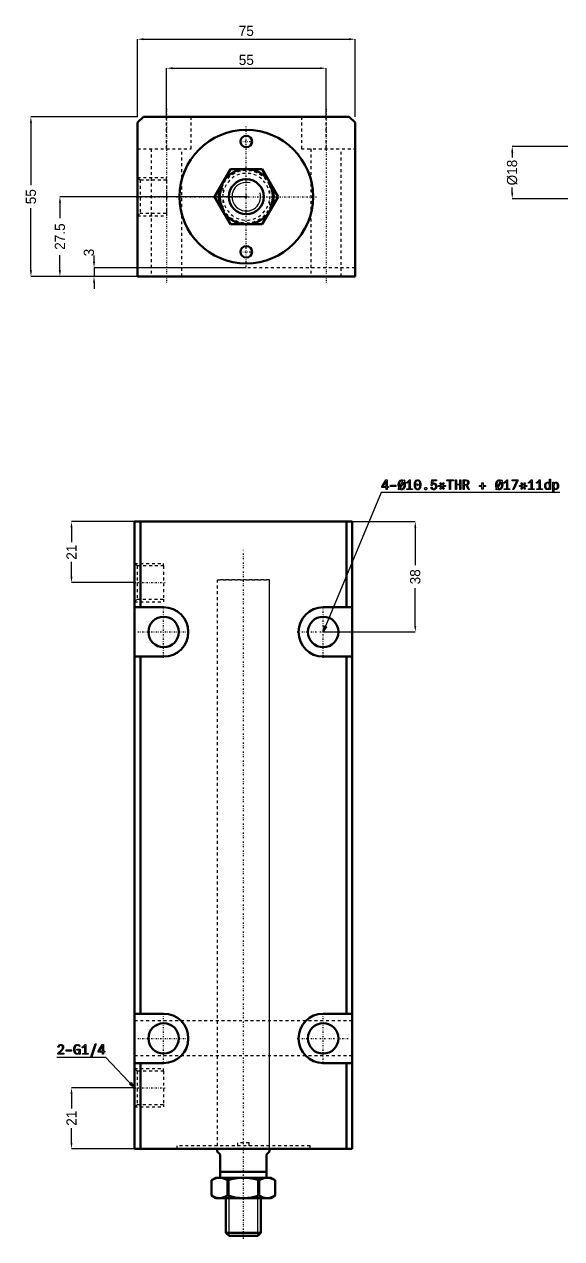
# Model space of a CAD drawing. Header units: millimetres. Extents: x -77 to 369, y -359 to 59.
# Drawn here: x -76.5 to 108.7, y -358.9 to 59.4 of the extents above; entities that cross this region are included whole.
import ezdxf

# ---------------------------------------------------------------- set-up
doc = ezdxf.new("R2010")
doc.units = ezdxf.units.MM
doc.linetypes.add('Center', pattern=[1.5, 0.45, -0.5, 0.05, -0.5])
doc.linetypes.add('Dashed', pattern=[2, 1, -1])
for name, color, linetype, lineweight in [('2d ConnectionPoints', 7, 'Continuous', 50), ('AM_0', 7, 'Continuous', 50), ('AM_5', 3, 'Continuous', 25), ('AM_7', 7, 'Center', 25), ('AM_9', 6, 'Dashed', 25)]:
    doc.layers.add(name, color=color, linetype=linetype, lineweight=lineweight)
doc.dimstyles.new('ISO-25', dxfattribs={"dimtxt": 2.5, "dimasz": 2.5, "dimexe": 1.25, "dimexo": 0.625, "dimtad": 1, "dimtxsty": 'Standard', "dimcen": 2.5, "dimadec": 0, "dimazin": 0, "dimtfac": 1, "dimtmove": 0, "dimatfit": 3, "dimfxl": 1, "dimarcsym": 0})

# ---------------------------------------------------------------- blocks, each defined once
blk = doc.blocks.new('1_JEBL_M1_EX_32_150Sm1_0_in_JEBL_M1_EX_32_150S_0_0')
at = {"layer": 'AM_0'}
for p, q in [((-35.5, 27.5), (-37.5, 25.5)), ((-37.5, 25.5), (-37.5, -27.5)), ((35.5, 27.5), (-35.5, 27.5)), ((37.5, 25.5), (35.5, 27.5)), ((37.5, -27.5), (37.5, 25.5)), ((-37.5, -27.5), (37.5, -27.5))]:
    blk.add_line(p, q, dxfattribs=at)
for centre, radius in [((0, 0), 23), ((0, 19), 2), ((0, -19), 2)]:
    blk.add_circle(centre, radius, dxfattribs=at)
at = {"layer": 'AM_5', "linetype": 'Dashed'}
for p, q in [((-37.5, 6.5785), (-27.5, 6.5785)), ((-27.5, 5.7225), (-27.5, 6.5785)), ((-37.5, -6.5785), (-27.5, -6.5785)), ((-27.5, -5.7225), (-27.5, -6.5785))]:
    blk.add_line(p, q, dxfattribs=at)
at = {"layer": 'AM_7'}
for p, q in [((-27.5, 30.25), (-27.5, -30.25)), ((27.5, 30.25), (27.5, -30.25)), ((0, -24.15), (0, 24.15)), ((-2.1, 19), (2.1, 19)), ((-38, 0), (-27, 0)), ((-24.15, 0), (24.15, 0)), ((-2.1, -19), (2.1, -19))]:
    blk.add_line(p, q, dxfattribs=at)
at = {"layer": 'AM_9'}
for p, q in [((-27.5, 16.5), (-27.5, 27.5)), ((-19, 16.5), (-19, 27.5)), ((19, 27.5), (19, 16.5)), ((27.5, 16.5), (27.5, 27.5)), ((-37.5, 16.5), (-19, 16.5)), ((-32.75, 16.5), (-32.75, -27.5)), ((-22.25, -27.5), (-22.25, 16.5)), ((19, 16.5), (37.5, 16.5)), ((22.25, 16.5), (22.25, -27.5)), ((32.75, -27.5), (32.75, 16.5)), ((-36.644, 5.7225), (-37.5, 6.5785)), ((-27.5, 5.7225), (-36.644, 5.7225)), ((-36.644, 5.7225), (-36.644, -5.7225)), ((-27.5, 5.7225), (-27.5, -5.7225)), ((-37.5, -6.5785), (-36.644, -5.7225)), ((-36.644, -5.7225), (-27.5, -5.7225)), ((37.5, -24.5), (-37.5, -24.5))]:
    blk.add_line(p, q, dxfattribs=at)
blk = doc.blocks.new('2_JEBL_32_150ST_EX_rod_0_in_JEBL_M1_EX_32_150S_0_0')
at = {"layer": 'AM_0'}
for p, q in [((-10.97, 0), (-5.48, 9.5)), ((-5.48, 9.5), (5.48, 9.5)), ((5.48, 9.5), (10.97, 0)), ((-5.48, -9.5), (-10.97, 0)), ((10.97, 0), (5.48, -9.5)), ((5.48, -9.5), (-5.48, -9.5))]:
    blk.add_line(p, q, dxfattribs=at)
for radius in [9.5, 6]:
    blk.add_circle((0, 0), radius, dxfattribs=at)
at = {"layer": 'AM_5'}
blk.add_arc((0, 0), 4.93, 75, 15, dxfattribs=at)
at = {"layer": 'AM_9'}
for p, q in [((-8, -4.12), (-8, 4.12)), ((8, 4.12), (8, -4.12))]:
    blk.add_line(p, q, dxfattribs=at)
for points in [[(-8, 4.12), (-8.33, 3.41), (-8.59, 2.67), (-8.79, 1.91), (-8.93, 1.14), (-8.99, 0.36), (-8.99, -0.43), (-8.92, -1.21), (-8.78, -1.98), (-8.57, -2.74), (-8.3, -3.48), (-8, -4.12)], [(8, -4.12), (8.33, -3.41), (8.59, -2.67), (8.79, -1.91), (8.93, -1.14), (8.99, -0.36), (8.99, 0.43), (8.92, 1.21), (8.78, 1.98), (8.57, 2.74), (8.3, 3.48), (8, 4.12)]]:
    blk.add_lwpolyline(points, dxfattribs=at)
for radius, start, end in [(9, 27.266, 152.734), (8.07, 7.4106, 172.5894), (8.07, 187.4106, 352.5894), (9, 207.266, 332.734)]:
    blk.add_arc((0, 0), radius, start, end, dxfattribs=at)
blk = doc.blocks.new('*D3')
at = {"layer": 'AM_5', "color": 0, "lineweight": -2}
for p, q in [((-37.5, 27.5), (-37.5, 54.25)), ((-35.4, 54.25), (35.4, 54.25)), ((37.5, 27.5), (37.5, 54.25))]:
    blk.add_line(p, q, dxfattribs=at)
at = {"layer": 'AM_5', "color": 0}
for points in [[(-35.4, 54.6), (-35.4, 53.9), (-37.5, 54.25)], [(35.4, 53.9), (35.4, 54.6), (37.5, 54.25)]]:
    blk.add_solid(points, dxfattribs=at)
at = {"layer": 'Defpoints', "color": 0}
for p in [(37.5, 54.25), (-37.5, 27.5), (37.5, 27.5)]:
    blk.add_point(p, dxfattribs=at)
at = {"layer": 'AM_5', "color": 0, "insert": (0, 57.09), "char_height": 3.5, "attachment_point": 5}
blk.add_mtext('75', dxfattribs=at)
blk = doc.blocks.new('*D4')
at = {"layer": 'AM_5', "color": 0, "lineweight": -2}
for p, q in [((-37.5, 27.5), (-74.25, 27.5)), ((-74.25, 25.4), (-74.25, 4.01)), ((-74.25, -25.4), (-74.25, -4.01)), ((-37.5, -27.5), (-74.25, -27.5))]:
    blk.add_line(p, q, dxfattribs=at)
at = {"layer": 'AM_5', "color": 0}
for points in [[(-73.9, 25.4), (-74.6, 25.4), (-74.25, 27.5)], [(-74.6, -25.4), (-73.9, -25.4), (-74.25, -27.5)]]:
    blk.add_solid(points, dxfattribs=at)
at = {"layer": 'Defpoints', "color": 0}
for p in [(-37.5, 27.5), (-74.25, -27.5), (-37.5, -27.5)]:
    blk.add_point(p, dxfattribs=at)
at = {"layer": 'AM_5', "color": 0, "insert": (-74.25, 0), "char_height": 3.5, "attachment_point": 5, "rotation": 90}
blk.add_mtext('55', dxfattribs=at)
blk = doc.blocks.new('*D5')
at = {"layer": 'AM_5', "color": 0, "lineweight": -2}
for p, q in [((0, 0), (-64.25, 0)), ((-64.25, -2.1), (-64.25, -7.41)), ((-64.25, -25.4), (-64.25, -20.09)), ((-37.5, -27.5), (-64.25, -27.5))]:
    blk.add_line(p, q, dxfattribs=at)
at = {"layer": 'AM_5', "color": 0}
for points in [[(-63.9, -2.1), (-64.6, -2.1), (-64.25, 0)], [(-64.6, -25.4), (-63.9, -25.4), (-64.25, -27.5)]]:
    blk.add_solid(points, dxfattribs=at)
at = {"layer": 'Defpoints', "color": 0}
for p in [(0, 0), (-64.25, -27.5), (-37.5, -27.5)]:
    blk.add_point(p, dxfattribs=at)
at = {"layer": 'AM_5', "color": 0, "insert": (-64.25, -13.75), "char_height": 3.5, "attachment_point": 5, "rotation": 90}
blk.add_mtext('27.5', dxfattribs=at)
blk = doc.blocks.new('*D6')
at = {"layer": 'AM_5', "color": 0, "lineweight": -2}
for p, q in [((-52.5, -22.4), (-52.5, -20.3)), ((0, -24.5), (-52.5, -24.5)), ((-52.5, -24.5), (-52.5, -27.5)), ((-37.5, -27.5), (-52.5, -27.5)), ((-52.5, -29.6), (-52.5, -31.7))]:
    blk.add_line(p, q, dxfattribs=at)
at = {"layer": 'AM_5', "color": 0}
for points in [[(-52.85, -22.4), (-52.15, -22.4), (-52.5, -24.5)], [(-52.15, -29.6), (-52.85, -29.6), (-52.5, -27.5)]]:
    blk.add_solid(points, dxfattribs=at)
at = {"layer": 'Defpoints', "color": 0}
for p in [(0, -24.5), (-52.5, -27.5), (-37.5, -27.5)]:
    blk.add_point(p, dxfattribs=at)
at = {"layer": 'AM_5', "color": 0, "insert": (-54.25, -19.25), "char_height": 3.5, "attachment_point": 5, "rotation": 90}
blk.add_mtext('3', dxfattribs=at)
blk = doc.blocks.new('*D7')
at = {"layer": 'AM_5', "color": 0, "lineweight": -2}
for p, q in [((-27.5, 27.5), (-27.5, 44.25)), ((-25.4, 44.25), (25.4, 44.25)), ((27.5, 27.5), (27.5, 44.25))]:
    blk.add_line(p, q, dxfattribs=at)
at = {"layer": 'AM_5', "color": 0}
for points in [[(-25.4, 44.6), (-25.4, 43.9), (-27.5, 44.25)], [(25.4, 43.9), (25.4, 44.6), (27.5, 44.25)]]:
    blk.add_solid(points, dxfattribs=at)
at = {"layer": 'Defpoints', "color": 0}
for p in [(27.5, 44.25), (-27.5, 27.5), (27.5, 27.5)]:
    blk.add_point(p, dxfattribs=at)
at = {"layer": 'AM_5', "color": 0, "insert": (0, 47.09), "char_height": 3.5, "attachment_point": 5}
blk.add_mtext('55', dxfattribs=at)
blk = doc.blocks.new('*D24')
at = {"layer": 'AM_5', "color": 0, "lineweight": -2}
for p, q in [((153.42, 17.31), (91.67, 17.31)), ((91.67, 15.21), (91.67, 13.45)), ((91.67, 1.41), (91.67, 3.18)), ((153.42, -0.69), (91.67, -0.69))]:
    blk.add_line(p, q, dxfattribs=at)
at = {"layer": 'AM_5', "color": 0}
for points in [[(92.02, 15.21), (91.32, 15.21), (91.67, 17.31)], [(91.32, 1.41), (92.02, 1.41), (91.67, -0.69)]]:
    blk.add_solid(points, dxfattribs=at)
at = {"layer": 'Defpoints', "color": 0}
for p in [(153.42, 17.31), (91.67, -0.69), (153.42, -0.69)]:
    blk.add_point(p, dxfattribs=at)
at = {"layer": 'AM_5', "color": 0, "insert": (91.67, 8.31), "char_height": 3.5, "attachment_point": 5, "rotation": 90}
blk.add_mtext('Ø18', dxfattribs=at)
blk = doc.blocks.new('1_JEBL_M1_EX_32_150Sm1_0_in_JEBL_M1_EX_32_150S_0_4')
at = {"layer": 'AM_0'}
for p, q in [((37.5, 216), (-37.5, 216)), ((-37.5, 216), (-37.5, 0)), ((-35.5, 216), (-35.5, 186.5)), ((35.5, 216), (35.5, 186.5)), ((37.5, 216), (37.5, 0)), ((-27.5, 186.5), (-37.5, 186.5)), ((37.5, 186.5), (27.5, 186.5)), ((-37.5, 169.5), (-27.5, 169.5)), ((-35.5, 169.5), (-35.5, 46.5)), ((27.5, 169.5), (37.5, 169.5)), ((35.5, 169.5), (35.5, 46.5)), ((-27.5, 46.5), (-37.5, 46.5)), ((37.5, 46.5), (27.5, 46.5)), ((-37.5, 29.5), (-27.5, 29.5)), ((-35.5, 29.5), (-35.5, 0)), ((27.5, 29.5), (37.5, 29.5)), ((35.5, 29.5), (35.5, 0)), ((37.5, 0), (-37.5, 0))]:
    blk.add_line(p, q, dxfattribs=at)
for centre in [(-27.5, 178), (27.5, 178), (-27.5, 38), (27.5, 38)]:
    blk.add_circle(centre, 5.25, dxfattribs=at)
for centre, start, end in [((-27.5, 178), 270, 90), ((27.5, 178), 90, 270), ((-27.5, 38), 270, 90), ((27.5, 38), 90, 270)]:
    blk.add_arc(centre, 8.5, start, end, dxfattribs=at)
at = {"layer": 'AM_5', "linetype": 'Dashed'}
for p, q in [((-37.5, 201.5785), (-27.5, 201.5785)), ((-27.5, 200.7225), (-27.5, 201.5785)), ((-37.5, 188.4215), (-27.5, 188.4215)), ((-27.5, 189.2775), (-27.5, 188.4215)), ((-37.5, 27.5785), (-27.5, 27.5785)), ((-27.5, 26.7225), (-27.5, 27.5785)), ((-37.5, 14.4215), (-27.5, 14.4215)), ((-27.5, 15.2775), (-27.5, 14.4215))]:
    blk.add_line(p, q, dxfattribs=at)
at = {"layer": 'AM_7'}
for p, q in [((-38, 195), (-27, 195)), ((-27.5, 169.075), (-27.5, 186.925)), ((27.5, 169.075), (27.5, 186.925)), ((-36.425, 178), (-18.575, 178)), ((18.575, 178), (36.425, 178)), ((-27.5, 29.075), (-27.5, 46.925)), ((27.5, 29.075), (27.5, 46.925)), ((-36.425, 38), (-18.575, 38)), ((18.575, 38), (36.425, 38)), ((-38, 21), (-27, 21))]:
    blk.add_line(p, q, dxfattribs=at)
at = {"layer": 'AM_9'}
for p, q in [((-36.644, 200.7225), (-37.5, 201.5785)), ((-27.5, 200.7225), (-36.644, 200.7225)), ((-36.644, 200.7225), (-36.644, 189.2775)), ((-27.5, 200.7225), (-27.5, 189.2775)), ((9, 196), (-9, 196)), ((-9, 196), (-9, 1)), ((9, 1), (9, 196)), ((-37.5, 188.4215), (-36.644, 189.2775)), ((-36.644, 189.2775), (-27.5, 189.2775)), ((37.5, 44), (-37.5, 44)), ((37.5, 32), (-37.5, 32)), ((-36.644, 26.7225), (-37.5, 27.5785)), ((-27.5, 26.7225), (-36.644, 26.7225)), ((-36.644, 26.7225), (-36.644, 15.2775)), ((-27.5, 26.7225), (-27.5, 15.2775)), ((-37.5, 14.4215), (-36.644, 15.2775)), ((-36.644, 15.2775), (-27.5, 15.2775)), ((23, 1), (-23, 1)), ((-23, 1), (-23, 0)), ((2, 2), (-2, 2)), ((-2, 2), (-2, 1)), ((2, 1), (2, 2)), ((23, 0), (23, 1))]:
    blk.add_line(p, q, dxfattribs=at)
blk = doc.blocks.new('2_JEBL_32_150ST_EX_rod_0_in_JEBL_M1_EX_32_150S_0_4')
at = {"layer": 'AM_0'}
for p, q in [((9, -1), (9, 0)), ((-9, 0), (-9, -1)), ((-8, -2), (-9, -1)), ((-8, -10), (-8, -2)), ((9, -1), (8, -2)), ((8, -2), (8, -10)), ((-8, -8), (8, -8)), ((-9.5, -10), (-10.97, -10.85)), ((-10.97, -10.85), (-10.97, -16.15)), ((-9.5, -10), (9.5, -10)), ((-5.48, -10.85), (-5.48, -16.15)), ((5.48, -10.85), (5.48, -16.15)), ((10.97, -10.85), (9.5, -10)), ((10.97, -10.85), (10.97, -16.15)), ((-10.97, -16.15), (-9.5, -17)), ((9.5, -17), (10.97, -16.15)), ((-9.5, -17), (9.5, -17)), ((-6, -17), (-6, -28.93)), ((6, -28.93), (6, -17)), ((-6, -28.93), (-4.93, -30)), ((-6, -28.93), (6, -28.93)), ((4.93, -30), (6, -28.93)), ((-4.93, -30), (4.93, -30))]:
    blk.add_line(p, q, dxfattribs=at)
for points in [[(-8.23, -10), (-8.42, -10), (-9.06, -10.08), (-9.7, -10.26), (-10.34, -10.52), (-10.97, -10.85)], [(-5.48, -10.85), (-6.15, -10.5), (-6.83, -10.23), (-7.53, -10.06), (-8.23, -10)], [(0, -10), (-0.03, -10), (-1.4, -10.06), (-2.76, -10.23), (-4.13, -10.5), (-5.48, -10.85)], [(5.48, -10.85), (4.15, -10.5), (2.8, -10.23), (1.4, -10.06), (0, -10)], [(8.23, -10), (8.03, -10), (7.39, -10.08), (6.76, -10.26), (6.12, -10.52), (5.48, -10.85)], [(10.97, -10.85), (10.3, -10.5), (9.63, -10.23), (8.93, -10.06), (8.23, -10)], [(-10.97, -16.15), (-10.3, -16.5), (-9.63, -16.77), (-8.93, -16.94), (-8.23, -17)], [(-8.23, -17), (-8.03, -17), (-7.39, -16.92), (-6.76, -16.74), (-6.12, -16.48), (-5.48, -16.15)], [(-5.48, -16.15), (-4.15, -16.5), (-2.8, -16.77), (-1.4, -16.94), (0, -17)], [(0, -17), (0.03, -17), (1.4, -16.94), (2.76, -16.77), (4.13, -16.5), (5.48, -16.15)], [(5.48, -16.15), (6.15, -16.5), (6.83, -16.77), (7.53, -16.94), (8.23, -17)], [(8.23, -17), (8.42, -17), (9.06, -16.92), (9.7, -16.74), (10.34, -16.48), (10.97, -16.15)]]:
    blk.add_lwpolyline(points, dxfattribs=at)
at = {"layer": 'AM_5'}
for p, q in [((-4.93, -30), (-4.93, -10)), ((4.93, -30), (4.93, -10))]:
    blk.add_line(p, q, dxfattribs=at)
at = {"layer": 'AM_7'}
blk.add_line((0, -31), (0, 206.3), dxfattribs=at)
at = {"layer": 'AM_9'}
for p, q in [((-9, 196), (9, 196)), ((-9, 196), (-9, 0)), ((9, 0), (9, 196))]:
    blk.add_line(p, q, dxfattribs=at)
blk = doc.blocks.new('*D35')
at = {"layer": 'AM_5', "color": 0, "lineweight": -2}
for p, q in [((-1.01, -111.94), (58.24, -111.94)), ((58.24, -114.04), (58.24, -126.97)), ((58.24, -147.84), (58.24, -134.9)), ((26.49, -149.94), (58.24, -149.94))]:
    blk.add_line(p, q, dxfattribs=at)
at = {"layer": 'AM_5', "color": 0}
for points in [[(58.59, -114.04), (57.89, -114.04), (58.24, -111.94)], [(57.89, -147.84), (58.59, -147.84), (58.24, -149.94)]]:
    blk.add_solid(points, dxfattribs=at)
at = {"layer": 'Defpoints', "color": 0}
for p in [(-1.01, -111.94), (26.49, -149.94), (58.24, -149.94)]:
    blk.add_point(p, dxfattribs=at)
at = {"layer": 'AM_5', "color": 0, "insert": (58.24, -130.94), "char_height": 3.5, "attachment_point": 5, "rotation": 90}
blk.add_mtext('38', dxfattribs=at)
blk = doc.blocks.new('*D36')
at = {"layer": 'AM_5', "color": 0, "lineweight": -2}
for p, q in [((-38.51, -111.94), (-60.26, -111.94)), ((-60.26, -114.04), (-60.26, -119.05)), ((-60.26, -130.84), (-60.26, -125.82)), ((-38.51, -132.94), (-60.26, -132.94))]:
    blk.add_line(p, q, dxfattribs=at)
at = {"layer": 'AM_5', "color": 0}
for points in [[(-59.91, -114.04), (-60.61, -114.04), (-60.26, -111.94)], [(-60.61, -130.84), (-59.91, -130.84), (-60.26, -132.94)]]:
    blk.add_solid(points, dxfattribs=at)
at = {"layer": 'Defpoints', "color": 0}
for p in [(-60.26, -111.94), (-38.51, -111.94), (-38.51, -132.94)]:
    blk.add_point(p, dxfattribs=at)
at = {"layer": 'AM_5', "color": 0, "insert": (-60.26, -122.44), "char_height": 3.5, "attachment_point": 5, "rotation": 90}
blk.add_mtext('21', dxfattribs=at)
blk = doc.blocks.new('*D37')
at = {"layer": 'AM_5', "color": 0, "lineweight": -2}
for p, q in [((-38.51, -306.94), (-60.26, -306.94)), ((-60.26, -309.04), (-60.26, -314.05)), ((-60.26, -325.84), (-60.26, -320.82)), ((-1.01, -327.94), (-60.26, -327.94))]:
    blk.add_line(p, q, dxfattribs=at)
at = {"layer": 'AM_5', "color": 0}
for points in [[(-59.91, -309.04), (-60.61, -309.04), (-60.26, -306.94)], [(-60.61, -325.84), (-59.91, -325.84), (-60.26, -327.94)]]:
    blk.add_solid(points, dxfattribs=at)
at = {"layer": 'Defpoints', "color": 0}
for p in [(-38.51, -306.94), (-60.26, -327.94), (-1.01, -327.94)]:
    blk.add_point(p, dxfattribs=at)
at = {"layer": 'AM_5', "color": 0, "insert": (-60.26, -317.44), "char_height": 3.5, "attachment_point": 5, "rotation": 90}
blk.add_mtext('21', dxfattribs=at)

msp = doc.modelspace()

# ---------------------------------------------------------------- linework, layer by layer
at = {"layer": '2d ConnectionPoints'}
for p in [(0, 0), (-1.006, -327.936)]:
    msp.add_point(p, dxfattribs=at)
at = {"layer": 'AM_5'}
for p, q in [((46.494, -101.936), (26.494, -149.936)), ((108.094, -101.936), (46.494, -101.936)), ((-65.306, -296.436), (-48.506, -296.436)), ((-48.506, -296.436), (-38.506, -306.936))]:
    msp.add_line(p, q, dxfattribs=at)
for points in [[(48.191, -100.158), (46.717, -100.158), (46.717, -99.862), (48.059, -97.587), (48.51, -97.587), (48.51, -99.851), (49.001, -99.851), (49.001, -100.158), (48.51, -100.158), (48.51, -100.886), (48.191, -100.886), (48.191, -100.158)], [(48.196, -99.851), (48.196, -97.969), (47.108, -99.851), (48.196, -99.851)], [(49.749, -99.421), (51.569, -99.421), (51.569, -99.83), (49.749, -99.83), (49.749, -99.421)], [(52.636, -100.345), (52.636, -100.345), (52.588, -100.25), (52.526, -100.099), (52.526, -100.099), (52.475, -99.937), (52.448, -99.822), (52.448, -99.822), (52.425, -99.704), (52.401, -99.522), (52.401, -99.522), (52.388, -99.334), (52.385, -99.205), (52.385, -99.205), (52.391, -99.01), (52.421, -98.737), (52.421, -98.737), (52.477, -98.486), (52.529, -98.331), (52.529, -98.331), (52.591, -98.188), (52.704, -97.998), (52.704, -97.998), (52.84, -97.838), (52.944, -97.749), (52.944, -97.749), (53.057, -97.674), (53.242, -97.594), (53.242, -97.594), (53.447, -97.55), (53.593, -97.542), (53.593, -97.542), (53.743, -97.551), (53.952, -97.596), (53.952, -97.596), (54.143, -97.682), (54.26, -97.76), (54.385, -97.54), (54.685, -97.712), (54.506, -98.026), (54.506, -98.026), (54.562, -98.117), (54.636, -98.266), (54.636, -98.266), (54.696, -98.429), (54.73, -98.546), (54.73, -98.546), (54.757, -98.669), (54.787, -98.863), (54.787, -98.863), (54.803, -99.067), (54.806, -99.209), (54.806, -99.209), (54.801, -99.397), (54.773, -99.665), (54.773, -99.665), (54.721, -99.918), (54.673, -100.078), (54.673, -100.078), (54.614, -100.229), (54.505, -100.43), (54.505, -100.43), (54.371, -100.603), (54.268, -100.703), (54.268, -100.703), (54.154, -100.787), (53.965, -100.878), (53.965, -100.878), (53.752, -100.927), (53.598, -100.936), (53.598, -100.936), (53.427, -100.924), (53.192, -100.862), (53.192, -100.862), (52.982, -100.747), (52.856, -100.64), (52.677, -100.95), (52.385, -100.786), (52.636, -100.345)], [(52.727, -99.239), (52.727, -99.239), (52.732, -99.406), (52.761, -99.644), (52.761, -99.644), (52.814, -99.866), (52.863, -100.006), (54.01, -98.024), (54.01, -98.024), (53.933, -97.968), (53.813, -97.908), (53.813, -97.908), (53.687, -97.876), (53.6, -97.869), (53.6, -97.869), (53.508, -97.876), (53.374, -97.913), (53.374, -97.913), (53.247, -97.98), (53.166, -98.042), (53.166, -98.042), (53.089, -98.117), (52.986, -98.25), (52.986, -98.25), (52.897, -98.408), (52.846, -98.528), (52.846, -98.528), (52.803, -98.657), (52.756, -98.862), (52.756, -98.862), (52.731, -99.083), (52.727, -99.239)], [(53.582, -100.608), (53.582, -100.608), (53.682, -100.601), (53.823, -100.562), (53.823, -100.562), (53.955, -100.49), (54.038, -100.423), (54.038, -100.423), (54.115, -100.344), (54.217, -100.205), (54.217, -100.205), (54.304, -100.043), (54.352, -99.921), (54.352, -99.921), (54.393, -99.792), (54.437, -99.59), (54.437, -99.59), (54.46, -99.376), (54.465, -99.228), (54.465, -99.228), (54.463, -99.123), (54.451, -98.972), (54.451, -98.972), (54.43, -98.827), (54.41, -98.734), (54.41, -98.734), (54.386, -98.644), (54.344, -98.517), (54.344, -98.517), (54.294, -98.4), (54.255, -98.327), (53.075, -100.363), (53.075, -100.363), (53.164, -100.451), (53.31, -100.547), (53.31, -100.547), (53.469, -100.599), (53.582, -100.608)], [(55.32, -100.595), (56.157, -100.595), (56.157, -98.133), (56.157, -98.133), (56.112, -98.179), (56.036, -98.249), (56.036, -98.249), (55.949, -98.323), (55.886, -98.374), (55.886, -98.374), (55.82, -98.425), (55.721, -98.497), (55.721, -98.497), (55.621, -98.564), (55.554, -98.606), (55.554, -98.606), (55.488, -98.645), (55.398, -98.691), (55.398, -98.691), (55.315, -98.724), (55.265, -98.738), (55.265, -98.393), (55.265, -98.393), (55.327, -98.363), (55.425, -98.307), (55.425, -98.307), (55.529, -98.237), (55.601, -98.182), (55.601, -98.182), (55.673, -98.124), (55.778, -98.033), (55.778, -98.033), (55.88, -97.939), (55.945, -97.874), (55.945, -97.874), (56.007, -97.81), (56.09, -97.72), (56.09, -97.72), (56.161, -97.638), (56.202, -97.587), (56.494, -97.587), (56.494, -100.595), (57.253, -100.595), (57.253, -100.886), (55.32, -100.886), (55.32, -100.595)], [(59.057, -100.932), (59.057, -100.932), (58.885, -100.923), (58.659, -100.879), (58.659, -100.879), (58.472, -100.798), (58.368, -100.722), (58.368, -100.722), (58.278, -100.632), (58.168, -100.474), (58.168, -100.474), (58.085, -100.288), (58.046, -100.148), (58.046, -100.148), (58.016, -99.994), (57.983, -99.735), (57.983, -99.735), (57.966, -99.441), (57.963, -99.225), (57.963, -99.225), (57.966, -99.015), (57.984, -98.727), (57.984, -98.727), (58.016, -98.472), (58.047, -98.32), (58.047, -98.32), (58.087, -98.181), (58.17, -97.996), (58.17, -97.996), (58.281, -97.839), (58.371, -97.75), (58.371, -97.75), (58.475, -97.675), (58.662, -97.594), (58.662, -97.594), (58.887, -97.55), (59.057, -97.542), (59.057, -97.542), (59.228, -97.55), (59.453, -97.594), (59.453, -97.594), (59.641, -97.675), (59.745, -97.75), (59.745, -97.75), (59.835, -97.839), (59.946, -97.996), (59.946, -97.996), (60.03, -98.181), (60.07, -98.319), (60.07, -98.319), (60.101, -98.47), (60.134, -98.726), (60.134, -98.726), (60.152, -99.014), (60.156, -99.225), (60.156, -99.225), (60.152, -99.437), (60.134, -99.729), (60.134, -99.729), (60.099, -99.987), (60.067, -100.142), (60.067, -100.142), (60.025, -100.283), (59.94, -100.471), (59.94, -100.471), (59.827, -100.631), (59.737, -100.721), (59.737, -100.721), (59.633, -100.797), (59.446, -100.879), (59.446, -100.879), (59.225, -100.923), (59.057, -100.932)], [(59.057, -100.631), (59.057, -100.631), (59.177, -100.624), (59.335, -100.586), (59.335, -100.586), (59.467, -100.515), (59.54, -100.449), (59.54, -100.449), (59.604, -100.372), (59.682, -100.237), (59.682, -100.237), (59.74, -100.081), (59.768, -99.965), (59.768, -99.965), (59.789, -99.838), (59.811, -99.629), (59.811, -99.629), (59.824, -99.395), (59.826, -99.225), (59.826, -99.225), (59.824, -99.046), (59.813, -98.804), (59.813, -98.804), (59.793, -98.593), (59.775, -98.471), (59.775, -98.471), (59.75, -98.361), (59.694, -98.213), (59.694, -98.213), (59.619, -98.087), (59.556, -98.015), (59.556, -98.015), (59.483, -97.954), (59.348, -97.889), (59.348, -97.889), (59.183, -97.853), (59.057, -97.847), (59.057, -97.847), (58.932, -97.853), (58.768, -97.889), (58.768, -97.889), (58.634, -97.954), (58.561, -98.015), (58.561, -98.015), (58.499, -98.087), (58.424, -98.213), (58.424, -98.213), (58.369, -98.361), (58.344, -98.471), (58.344, -98.471), (58.325, -98.593), (58.305, -98.804), (58.305, -98.804), (58.295, -99.046), (58.293, -99.225), (58.293, -99.225), (58.295, -99.396), (58.306, -99.631), (58.306, -99.631), (58.328, -99.841), (58.348, -99.967), (58.348, -99.967), (58.375, -100.082), (58.432, -100.238), (58.432, -100.238), (58.509, -100.372), (58.572, -100.449), (58.572, -100.449), (58.646, -100.515), (58.778, -100.586), (58.778, -100.586), (58.936, -100.624), (59.057, -100.631)], [(58.752, -99.225), (59.057, -98.884), (59.362, -99.225), (59.057, -99.535), (58.752, -99.225)], [(61.857, -100.95), (61.857, -100.95), (61.79, -100.945), (61.701, -100.923), (61.701, -100.923), (61.624, -100.882), (61.579, -100.844), (61.579, -100.844), (61.542, -100.799), (61.501, -100.721), (61.501, -100.721), (61.479, -100.63), (61.475, -100.563), (61.475, -100.563), (61.479, -100.496), (61.501, -100.405), (61.501, -100.405), (61.542, -100.327), (61.579, -100.282), (61.579, -100.282), (61.624, -100.244), (61.701, -100.203), (61.701, -100.203), (61.79, -100.18), (61.857, -100.176), (61.857, -100.176), (61.924, -100.18), (62.015, -100.203), (62.015, -100.203), (62.093, -100.244), (62.138, -100.282), (62.138, -100.282), (62.176, -100.327), (62.217, -100.405), (62.217, -100.405), (62.239, -100.496), (62.244, -100.563), (62.244, -100.563), (62.239, -100.63), (62.217, -100.719), (62.217, -100.719), (62.176, -100.797), (62.138, -100.843), (62.138, -100.843), (62.093, -100.881), (62.015, -100.923), (62.015, -100.923), (61.924, -100.945), (61.857, -100.95)], [(64.611, -100.927), (64.611, -100.927), (64.509, -100.923), (64.362, -100.905), (64.362, -100.905), (64.225, -100.871), (64.138, -100.839), (64.138, -100.839), (64.057, -100.8), (63.948, -100.728), (63.948, -100.728), (63.854, -100.637), (63.8, -100.568), (63.8, -100.568), (63.755, -100.49), (63.706, -100.359), (63.706, -100.359), (63.679, -100.212), (63.674, -100.103), (64.029, -100.103), (64.029, -100.103), (64.036, -100.206), (64.07, -100.339), (64.07, -100.339), (64.135, -100.449), (64.194, -100.508), (64.194, -100.508), (64.264, -100.558), (64.384, -100.611), (64.384, -100.611), (64.523, -100.639), (64.625, -100.645), (64.625, -100.645), (64.713, -100.64), (64.833, -100.615), (64.833, -100.615), (64.94, -100.568), (65.003, -100.524), (65.003, -100.524), (65.06, -100.473), (65.133, -100.385), (65.133, -100.385), (65.192, -100.283), (65.223, -100.208), (65.223, -100.208), (65.249, -100.128), (65.276, -100.003), (65.276, -100.003), (65.291, -99.872), (65.294, -99.78), (65.294, -99.78), (65.291, -99.697), (65.277, -99.575), (65.277, -99.575), (65.25, -99.459), (65.226, -99.383), (65.226, -99.383), (65.196, -99.312), (65.14, -99.216), (65.14, -99.216), (65.071, -99.133), (65.019, -99.084), (65.019, -99.084), (64.96, -99.043), (64.863, -98.999), (64.863, -98.999), (64.754, -98.975), (64.675, -98.97), (64.675, -98.97), (64.591, -98.976), (64.471, -99.005), (64.471, -99.005), (64.361, -99.059), (64.293, -99.109), (64.293, -99.109), (64.231, -99.169), (64.154, -99.274), (64.154, -99.274), (64.097, -99.397), (64.07, -99.489), (63.724, -99.489), (63.961, -97.578), (65.567, -97.578), (65.567, -97.874), (64.284, -97.874), (64.138, -98.968), (64.138, -98.968), (64.186, -98.909), (64.262, -98.833), (64.262, -98.833), (64.341, -98.769), (64.395, -98.735), (64.395, -98.735), (64.453, -98.707), (64.546, -98.676), (64.546, -98.676), (64.648, -98.66), (64.721, -98.657), (64.721, -98.657), (64.832, -98.663), (64.988, -98.694), (64.988, -98.694), (65.13, -98.753), (65.217, -98.807), (65.217, -98.807), (65.296, -98.871), (65.401, -98.984), (65.401, -98.984), (65.487, -99.116), (65.535, -99.215), (65.535, -99.215), (65.574, -99.321), (65.617, -99.488), (65.617, -99.488), (65.64, -99.665), (65.644, -99.789), (65.644, -99.789), (65.639, -99.92), (65.612, -100.105), (65.612, -100.105), (65.561, -100.276), (65.515, -100.382), (65.515, -100.382), (65.459, -100.481), (65.359, -100.612), (65.359, -100.612), (65.24, -100.722), (65.151, -100.784), (65.151, -100.784), (65.054, -100.835), (64.899, -100.891), (64.899, -100.891), (64.731, -100.921), (64.611, -100.927)], [(66.658, -100.606), (67.211, -99.755), (67.138, -99.824), (66.217, -99.824), (66.217, -99.453), (67.143, -99.453), (67.211, -99.507), (66.658, -98.661), (67.018, -98.452), (67.461, -99.369), (67.903, -98.452), (68.262, -98.661), (67.709, -99.507), (67.778, -99.453), (68.704, -99.453), (68.704, -99.824), (67.778, -99.824), (67.709, -99.753), (68.262, -100.606), (67.903, -100.816), (67.461, -99.896), (67.018, -100.816), (66.658, -100.606)], [(70.093, -97.883), (69.106, -97.883), (69.106, -97.587), (71.413, -97.587), (71.413, -97.883), (70.43, -97.883), (70.43, -100.886), (70.093, -100.886), (70.093, -97.883)], [(72.149, -97.587), (72.486, -97.587), (72.486, -98.98), (73.632, -98.98), (73.632, -97.587), (73.969, -97.587), (73.969, -100.886), (73.632, -100.886), (73.632, -99.303), (72.486, -99.303), (72.486, -100.886), (72.149, -100.886), (72.149, -97.587)], [(74.785, -97.587), (75.745, -97.587), (75.745, -97.587), (75.844, -97.591), (75.989, -97.611), (75.989, -97.611), (76.132, -97.648), (76.225, -97.683), (76.225, -97.683), (76.315, -97.725), (76.437, -97.805), (76.437, -97.805), (76.545, -97.903), (76.609, -97.98), (76.609, -97.98), (76.663, -98.064), (76.722, -98.206), (76.722, -98.206), (76.754, -98.367), (76.76, -98.484), (76.76, -98.484), (76.753, -98.613), (76.713, -98.788), (76.713, -98.788), (76.641, -98.941), (76.574, -99.031), (76.574, -99.031), (76.494, -99.111), (76.359, -99.212), (76.359, -99.212), (76.202, -99.29), (76.087, -99.33), (76.842, -100.909), (76.473, -100.909), (75.736, -99.385), (75.686, -99.385), (75.122, -99.385), (75.122, -100.886), (74.785, -100.886), (74.785, -97.587)], [(75.586, -99.089), (75.586, -99.089), (75.682, -99.087), (75.816, -99.078), (75.816, -99.078), (75.936, -99.062), (76.009, -99.047), (76.009, -99.047), (76.077, -99.026), (76.169, -98.982), (76.169, -98.982), (76.25, -98.921), (76.297, -98.872), (76.297, -98.872), (76.338, -98.813), (76.382, -98.707), (76.382, -98.707), (76.405, -98.578), (76.41, -98.479), (76.41, -98.479), (76.401, -98.353), (76.358, -98.194), (76.358, -98.194), (76.277, -98.071), (76.202, -98.009), (76.202, -98.009), (76.114, -97.961), (75.968, -97.908), (75.968, -97.908), (75.802, -97.879), (75.682, -97.874), (75.122, -97.874), (75.122, -99.089), (75.586, -99.089)], [(81.243, -99.84), (80.42, -99.84), (80.42, -99.43), (81.243, -99.43), (81.243, -98.57), (81.675, -98.57), (81.675, -99.43), (82.499, -99.43), (82.499, -99.84), (81.675, -99.84), (81.675, -100.704), (81.243, -100.704), (81.243, -99.84)], [(86.236, -100.345), (86.236, -100.345), (86.188, -100.25), (86.126, -100.099), (86.126, -100.099), (86.075, -99.937), (86.048, -99.822), (86.048, -99.822), (86.025, -99.704), (86.001, -99.522), (86.001, -99.522), (85.988, -99.334), (85.985, -99.205), (85.985, -99.205), (85.991, -99.01), (86.021, -98.737), (86.021, -98.737), (86.077, -98.486), (86.129, -98.331), (86.129, -98.331), (86.191, -98.188), (86.304, -97.998), (86.304, -97.998), (86.44, -97.838), (86.544, -97.749), (86.544, -97.749), (86.657, -97.674), (86.842, -97.594), (86.842, -97.594), (87.047, -97.55), (87.193, -97.542), (87.193, -97.542), (87.343, -97.551), (87.552, -97.596), (87.552, -97.596), (87.743, -97.682), (87.86, -97.76), (87.985, -97.54), (88.285, -97.712), (88.106, -98.026), (88.106, -98.026), (88.162, -98.117), (88.236, -98.266), (88.236, -98.266), (88.296, -98.429), (88.33, -98.546), (88.33, -98.546), (88.357, -98.669), (88.387, -98.863), (88.387, -98.863), (88.403, -99.067), (88.406, -99.209), (88.406, -99.209), (88.401, -99.397), (88.373, -99.665), (88.373, -99.665), (88.321, -99.918), (88.273, -100.078), (88.273, -100.078), (88.214, -100.229), (88.105, -100.43), (88.105, -100.43), (87.971, -100.603), (87.868, -100.703), (87.868, -100.703), (87.754, -100.787), (87.565, -100.878), (87.565, -100.878), (87.352, -100.927), (87.198, -100.936), (87.198, -100.936), (87.027, -100.924), (86.792, -100.862), (86.792, -100.862), (86.582, -100.747), (86.456, -100.64), (86.277, -100.95), (85.985, -100.786), (86.236, -100.345)], [(86.327, -99.239), (86.327, -99.239), (86.332, -99.406), (86.361, -99.644), (86.361, -99.644), (86.414, -99.866), (86.463, -100.006), (87.61, -98.024), (87.61, -98.024), (87.533, -97.968), (87.413, -97.908), (87.413, -97.908), (87.287, -97.876), (87.2, -97.869), (87.2, -97.869), (87.108, -97.876), (86.974, -97.913), (86.974, -97.913), (86.847, -97.98), (86.766, -98.042), (86.766, -98.042), (86.689, -98.117), (86.586, -98.25), (86.586, -98.25), (86.497, -98.408), (86.446, -98.528), (86.446, -98.528), (86.403, -98.657), (86.356, -98.862), (86.356, -98.862), (86.331, -99.083), (86.327, -99.239)], [(87.182, -100.608), (87.182, -100.608), (87.282, -100.601), (87.423, -100.562), (87.423, -100.562), (87.555, -100.49), (87.638, -100.423), (87.638, -100.423), (87.715, -100.344), (87.817, -100.205), (87.817, -100.205), (87.904, -100.043), (87.952, -99.921), (87.952, -99.921), (87.993, -99.792), (88.037, -99.59), (88.037, -99.59), (88.06, -99.376), (88.065, -99.228), (88.065, -99.228), (88.063, -99.123), (88.051, -98.972), (88.051, -98.972), (88.03, -98.827), (88.01, -98.734), (88.01, -98.734), (87.986, -98.644), (87.944, -98.517), (87.944, -98.517), (87.894, -98.4), (87.855, -98.327), (86.675, -100.363), (86.675, -100.363), (86.764, -100.451), (86.91, -100.547), (86.91, -100.547), (87.069, -100.599), (87.182, -100.608)], [(88.92, -100.595), (89.757, -100.595), (89.757, -98.133), (89.757, -98.133), (89.712, -98.179), (89.636, -98.249), (89.636, -98.249), (89.549, -98.323), (89.486, -98.374), (89.486, -98.374), (89.42, -98.425), (89.321, -98.497), (89.321, -98.497), (89.221, -98.564), (89.154, -98.606), (89.154, -98.606), (89.088, -98.645), (88.998, -98.691), (88.998, -98.691), (88.915, -98.724), (88.865, -98.738), (88.865, -98.393), (88.865, -98.393), (88.927, -98.363), (89.025, -98.307), (89.025, -98.307), (89.129, -98.237), (89.201, -98.182), (89.201, -98.182), (89.273, -98.124), (89.378, -98.033), (89.378, -98.033), (89.48, -97.939), (89.545, -97.874), (89.545, -97.874), (89.607, -97.81), (89.69, -97.72), (89.69, -97.72), (89.761, -97.638), (89.802, -97.587), (90.094, -97.587), (90.094, -100.595), (90.853, -100.595), (90.853, -100.886), (88.92, -100.886), (88.92, -100.595)], [(93.255, -97.906), (91.64, -97.906), (91.64, -97.587), (93.633, -97.587), (93.633, -97.906), (92.277, -100.886), (91.904, -100.886), (93.255, -97.906)], [(94.658, -100.606), (95.211, -99.755), (95.138, -99.824), (94.217, -99.824), (94.217, -99.453), (95.143, -99.453), (95.211, -99.507), (94.658, -98.661), (95.018, -98.452), (95.461, -99.369), (95.903, -98.452), (96.262, -98.661), (95.709, -99.507), (95.778, -99.453), (96.704, -99.453), (96.704, -99.824), (95.778, -99.824), (95.709, -99.753), (96.262, -100.606), (95.903, -100.816), (95.461, -99.896), (95.018, -100.816), (94.658, -100.606)], [(97.32, -100.595), (98.157, -100.595), (98.157, -98.133), (98.157, -98.133), (98.112, -98.179), (98.036, -98.249), (98.036, -98.249), (97.949, -98.323), (97.886, -98.374), (97.886, -98.374), (97.82, -98.425), (97.721, -98.497), (97.721, -98.497), (97.621, -98.564), (97.554, -98.606), (97.554, -98.606), (97.488, -98.645), (97.398, -98.691), (97.398, -98.691), (97.315, -98.724), (97.265, -98.738), (97.265, -98.393), (97.265, -98.393), (97.327, -98.363), (97.425, -98.307), (97.425, -98.307), (97.529, -98.237), (97.601, -98.182), (97.601, -98.182), (97.673, -98.124), (97.778, -98.033), (97.778, -98.033), (97.88, -97.939), (97.945, -97.874), (97.945, -97.874), (98.007, -97.81), (98.09, -97.72), (98.09, -97.72), (98.161, -97.638), (98.202, -97.587), (98.494, -97.587), (98.494, -100.595), (99.253, -100.595), (99.253, -100.886), (97.32, -100.886), (97.32, -100.595)], [(100.12, -100.595), (100.957, -100.595), (100.957, -98.133), (100.957, -98.133), (100.912, -98.179), (100.836, -98.249), (100.836, -98.249), (100.749, -98.323), (100.686, -98.374), (100.686, -98.374), (100.62, -98.425), (100.521, -98.497), (100.521, -98.497), (100.421, -98.564), (100.354, -98.606), (100.354, -98.606), (100.288, -98.645), (100.198, -98.691), (100.198, -98.691), (100.115, -98.724), (100.065, -98.738), (100.065, -98.393), (100.065, -98.393), (100.127, -98.363), (100.225, -98.307), (100.225, -98.307), (100.329, -98.237), (100.401, -98.182), (100.401, -98.182), (100.473, -98.124), (100.578, -98.033), (100.578, -98.033), (100.68, -97.939), (100.745, -97.874), (100.745, -97.874), (100.807, -97.81), (100.89, -97.72), (100.89, -97.72), (100.961, -97.638), (101.002, -97.587), (101.294, -97.587), (101.294, -100.595), (102.053, -100.595), (102.053, -100.886), (100.12, -100.886), (100.12, -100.595)], [(103.811, -100.913), (103.811, -100.913), (103.686, -100.906), (103.515, -100.865), (103.515, -100.865), (103.363, -100.79), (103.272, -100.721), (103.272, -100.721), (103.19, -100.64), (103.085, -100.502), (103.085, -100.502), (102.999, -100.344), (102.954, -100.229), (102.954, -100.229), (102.917, -100.107), (102.877, -99.922), (102.877, -99.922), (102.855, -99.732), (102.851, -99.603), (102.851, -99.603), (102.855, -99.48), (102.876, -99.3), (102.876, -99.3), (102.915, -99.123), (102.951, -99.008), (102.951, -99.008), (102.996, -98.898), (103.079, -98.748), (103.079, -98.748), (103.183, -98.617), (103.263, -98.539), (103.263, -98.539), (103.352, -98.473), (103.5, -98.402), (103.5, -98.402), (103.667, -98.364), (103.789, -98.356), (103.789, -98.356), (103.879, -98.36), (104.009, -98.379), (104.009, -98.379), (104.133, -98.415), (104.212, -98.448), (104.212, -98.448), (104.286, -98.49), (104.387, -98.57), (104.387, -98.57), (104.475, -98.672), (104.526, -98.752), (104.526, -97.292), (104.853, -97.292), (104.853, -100.34), (104.853, -100.34), (104.853, -100.373), (104.854, -100.426), (104.854, -100.426), (104.855, -100.484), (104.856, -100.525), (104.856, -100.525), (104.857, -100.566), (104.858, -100.619), (104.858, -100.619), (104.859, -100.663), (104.86, -100.688), (104.867, -100.886), (104.576, -100.886), (104.526, -100.531), (104.526, -100.531), (104.464, -100.608), (104.368, -100.707), (104.368, -100.707), (104.269, -100.784), (104.2, -100.825), (104.2, -100.825), (104.13, -100.857), (104.017, -100.891), (104.017, -100.891), (103.896, -100.91), (103.811, -100.913)], [(103.884, -100.645), (103.884, -100.645), (103.975, -100.639), (104.097, -100.606), (104.097, -100.606), (104.202, -100.544), (104.263, -100.488), (104.263, -100.488), (104.316, -100.422), (104.384, -100.312), (104.384, -100.312), (104.437, -100.189), (104.463, -100.1), (104.463, -100.1), (104.484, -100.007), (104.507, -99.865), (104.507, -99.865), (104.519, -99.72), (104.521, -99.621), (104.521, -99.621), (104.518, -99.522), (104.504, -99.377), (104.504, -99.377), (104.478, -99.237), (104.453, -99.146), (104.453, -99.146), (104.422, -99.059), (104.363, -98.94), (104.363, -98.94), (104.288, -98.836), (104.229, -98.775), (104.229, -98.775), (104.163, -98.722), (104.051, -98.666), (104.051, -98.666), (103.923, -98.635), (103.83, -98.629), (103.83, -98.629), (103.746, -98.635), (103.631, -98.666), (103.631, -98.666), (103.528, -98.725), (103.467, -98.778), (103.467, -98.778), (103.411, -98.841), (103.339, -98.947), (103.339, -98.947), (103.281, -99.066), (103.249, -99.154), (103.249, -99.154), (103.224, -99.244), (103.197, -99.381), (103.197, -99.381), (103.182, -99.519), (103.179, -99.612), (103.179, -99.612), (103.182, -99.709), (103.199, -99.854), (103.199, -99.854), (103.23, -99.999), (103.259, -100.094), (103.259, -100.094), (103.294, -100.187), (103.358, -100.312), (103.358, -100.312), (103.437, -100.423), (103.497, -100.489), (103.497, -100.489), (103.564, -100.545), (103.674, -100.606), (103.674, -100.606), (103.796, -100.639), (103.884, -100.645)], [(105.672, -98.943), (105.672, -98.943), (105.671, -98.823), (105.668, -98.65), (105.668, -98.65), (105.663, -98.487), (105.658, -98.384), (105.972, -98.384), (105.986, -98.816), (105.986, -98.816), (106.04, -98.728), (106.131, -98.612), (106.131, -98.612), (106.232, -98.516), (106.305, -98.462), (106.305, -98.462), (106.384, -98.417), (106.509, -98.369), (106.509, -98.369), (106.645, -98.343), (106.741, -98.338), (106.741, -98.338), (106.862, -98.346), (107.027, -98.386), (107.027, -98.386), (107.173, -98.46), (107.26, -98.529), (107.26, -98.529), (107.338, -98.61), (107.439, -98.746), (107.439, -98.746), (107.52, -98.902), (107.563, -99.016), (107.563, -99.016), (107.598, -99.135), (107.636, -99.317), (107.636, -99.317), (107.656, -99.504), (107.66, -99.63), (107.66, -99.63), (107.656, -99.761), (107.634, -99.951), (107.634, -99.951), (107.592, -100.135), (107.554, -100.254), (107.554, -100.254), (107.507, -100.367), (107.419, -100.52), (107.419, -100.52), (107.309, -100.654), (107.223, -100.732), (107.223, -100.732), (107.129, -100.799), (106.97, -100.872), (106.97, -100.872), (106.79, -100.91), (106.659, -100.918), (106.659, -100.918), (106.576, -100.915), (106.46, -100.897), (106.46, -100.897), (106.354, -100.865), (106.289, -100.835), (106.289, -100.835), (106.228, -100.798), (106.139, -100.728), (106.139, -100.728), (106.054, -100.64), (105.999, -100.572), (105.999, -101.751), (105.672, -101.751), (105.672, -98.943)], [(106.657, -100.645), (106.657, -100.645), (106.74, -100.639), (106.855, -100.611), (106.855, -100.611), (106.96, -100.558), (107.023, -100.51), (107.023, -100.51), (107.081, -100.452), (107.157, -100.353), (107.157, -100.353), (107.218, -100.238), (107.252, -100.152), (107.252, -100.152), (107.279, -100.062), (107.309, -99.921), (107.309, -99.921), (107.325, -99.773), (107.328, -99.671), (107.328, -99.671), (107.326, -99.577), (107.312, -99.435), (107.312, -99.435), (107.288, -99.293), (107.265, -99.199), (107.265, -99.199), (107.237, -99.108), (107.183, -98.982), (107.183, -98.982), (107.114, -98.87), (107.061, -98.803), (107.061, -98.803), (107.001, -98.746), (106.898, -98.683), (106.898, -98.683), (106.782, -98.649), (106.696, -98.643), (106.696, -98.643), (106.608, -98.649), (106.488, -98.684), (106.488, -98.684), (106.38, -98.748), (106.315, -98.807), (106.315, -98.807), (106.255, -98.875), (106.179, -98.99), (106.179, -98.99), (106.117, -99.119), (106.084, -99.213), (106.084, -99.213), (106.057, -99.309), (106.027, -99.454), (106.027, -99.454), (106.012, -99.597), (106.009, -99.692), (106.009, -99.692), (106.011, -99.777), (106.024, -99.905), (106.024, -99.905), (106.049, -100.035), (106.071, -100.123), (106.071, -100.123), (106.099, -100.208), (106.154, -100.325), (106.154, -100.325), (106.224, -100.43), (106.279, -100.494), (106.279, -100.494), (106.341, -100.548), (106.446, -100.607), (106.446, -100.607), (106.568, -100.639), (106.657, -100.645)], [(26.494, -149.936), (26.914, -147.836), (27.69, -148.159), (26.494, -149.936)], [(-64.853, -294.958), (-64.853, -294.958), (-64.703, -294.821), (-64.49, -294.621), (-64.49, -294.621), (-64.29, -294.428), (-64.164, -294.302), (-64.164, -294.302), (-64.043, -294.175), (-63.87, -293.976), (-63.87, -293.976), (-63.707, -293.767), (-63.604, -293.621), (-63.604, -293.621), (-63.513, -293.475), (-63.415, -293.268), (-63.415, -293.268), (-63.362, -293.074), (-63.352, -292.952), (-63.352, -292.952), (-63.355, -292.883), (-63.371, -292.786), (-63.371, -292.786), (-63.401, -292.696), (-63.429, -292.64), (-63.429, -292.64), (-63.462, -292.588), (-63.521, -292.519), (-63.521, -292.519), (-63.59, -292.461), (-63.642, -292.429), (-63.642, -292.429), (-63.697, -292.402), (-63.785, -292.372), (-63.785, -292.372), (-63.879, -292.356), (-63.945, -292.353), (-63.945, -292.353), (-64.018, -292.357), (-64.122, -292.373), (-64.122, -292.373), (-64.218, -292.403), (-64.278, -292.431), (-64.278, -292.431), (-64.333, -292.465), (-64.407, -292.526), (-64.407, -292.526), (-64.47, -292.599), (-64.505, -292.655), (-64.505, -292.655), (-64.535, -292.716), (-64.566, -292.815), (-64.566, -292.815), (-64.584, -292.924), (-64.587, -293.002), (-64.928, -293.002), (-64.928, -293.002), (-64.923, -292.885), (-64.895, -292.723), (-64.895, -292.723), (-64.844, -292.575), (-64.796, -292.485), (-64.796, -292.485), (-64.74, -292.403), (-64.641, -292.295), (-64.641, -292.295), (-64.526, -292.207), (-64.44, -292.158), (-64.44, -292.158), (-64.349, -292.118), (-64.204, -292.074), (-64.204, -292.074), (-64.052, -292.051), (-63.945, -292.046), (-63.945, -292.046), (-63.846, -292.051), (-63.701, -292.072), (-63.701, -292.072), (-63.563, -292.113), (-63.474, -292.151), (-63.474, -292.151), (-63.391, -292.197), (-63.278, -292.28), (-63.278, -292.28), (-63.181, -292.381), (-63.125, -292.458), (-63.125, -292.458), (-63.078, -292.542), (-63.027, -292.679), (-63.027, -292.679), (-63, -292.829), (-62.994, -292.936), (-62.994, -292.936), (-63.002, -293.057), (-63.043, -293.244), (-63.043, -293.244), (-63.118, -293.435), (-63.188, -293.566), (-63.188, -293.566), (-63.268, -293.696), (-63.397, -293.884), (-63.397, -293.884), (-63.539, -294.064), (-63.639, -294.179), (-63.639, -294.179), (-63.748, -294.296), (-63.93, -294.486), (-63.93, -294.486), (-64.135, -294.693), (-64.284, -294.84), (-64.525, -295.077), (-62.897, -295.079), (-62.897, -295.386), (-64.974, -295.386), (-64.974, -295.068), (-64.853, -294.958)], [(-58.295, -295.422), (-58.295, -295.422), (-58.464, -295.413), (-58.689, -295.366), (-58.689, -295.366), (-58.88, -295.277), (-58.988, -295.195), (-58.988, -295.195), (-59.082, -295.098), (-59.201, -294.93), (-59.201, -294.93), (-59.292, -294.736), (-59.337, -294.591), (-59.337, -294.591), (-59.372, -294.435), (-59.411, -294.182), (-59.411, -294.182), (-59.431, -293.905), (-59.435, -293.707), (-59.435, -293.707), (-59.431, -293.503), (-59.409, -293.221), (-59.409, -293.221), (-59.368, -292.968), (-59.33, -292.816), (-59.33, -292.816), (-59.282, -292.678), (-59.186, -292.493), (-59.186, -292.493), (-59.062, -292.338), (-58.963, -292.25), (-58.963, -292.25), (-58.85, -292.177), (-58.651, -292.097), (-58.651, -292.097), (-58.417, -292.054), (-58.241, -292.046), (-58.241, -292.046), (-58.127, -292.051), (-57.964, -292.073), (-57.964, -292.073), (-57.813, -292.115), (-57.717, -292.154), (-57.717, -292.154), (-57.626, -292.205), (-57.495, -292.309), (-57.495, -292.309), (-57.369, -292.446), (-57.29, -292.556), (-57.545, -292.697), (-57.545, -292.697), (-57.604, -292.622), (-57.699, -292.527), (-57.699, -292.527), (-57.799, -292.453), (-57.87, -292.415), (-57.87, -292.415), (-57.943, -292.385), (-58.059, -292.352), (-58.059, -292.352), (-58.182, -292.334), (-58.268, -292.331), (-58.268, -292.331), (-58.394, -292.338), (-58.56, -292.376), (-58.56, -292.376), (-58.7, -292.447), (-58.778, -292.513), (-58.778, -292.513), (-58.845, -292.59), (-58.929, -292.726), (-58.929, -292.726), (-58.992, -292.883), (-59.022, -293.001), (-59.022, -293.001), (-59.046, -293.129), (-59.071, -293.341), (-59.071, -293.341), (-59.084, -293.577), (-59.087, -293.748), (-59.087, -293.748), (-59.085, -293.886), (-59.074, -294.085), (-59.074, -294.085), (-59.054, -294.275), (-59.035, -294.396), (-59.035, -294.396), (-59.009, -294.512), (-58.951, -294.675), (-58.951, -294.675), (-58.871, -294.822), (-58.805, -294.913), (-58.805, -294.913), (-58.727, -294.991), (-58.587, -295.077), (-58.587, -295.077), (-58.416, -295.122), (-58.286, -295.131), (-58.286, -295.131), (-58.137, -295.119), (-57.95, -295.054), (-57.95, -295.054), (-57.804, -294.935), (-57.731, -294.824), (-57.731, -294.824), (-57.674, -294.691), (-57.612, -294.453), (-57.612, -294.453), (-57.578, -294.168), (-57.572, -293.953), (-58.455, -293.953), (-58.455, -293.68), (-57.258, -293.68), (-57.258, -295.386), (-57.567, -295.386), (-57.567, -295.004), (-57.581, -295.004), (-57.581, -295.004), (-57.603, -295.052), (-57.639, -295.118), (-57.639, -295.118), (-57.68, -295.179), (-57.71, -295.217), (-57.71, -295.217), (-57.743, -295.251), (-57.803, -295.298), (-57.803, -295.298), (-57.874, -295.34), (-57.929, -295.364), (-57.929, -295.364), (-57.99, -295.385), (-58.092, -295.408), (-58.092, -295.408), (-58.209, -295.42), (-58.295, -295.422)], [(-56.48, -295.095), (-55.643, -295.095), (-55.643, -292.633), (-55.643, -292.633), (-55.688, -292.679), (-55.764, -292.749), (-55.764, -292.749), (-55.851, -292.823), (-55.914, -292.874), (-55.914, -292.874), (-55.98, -292.925), (-56.079, -292.997), (-56.079, -292.997), (-56.179, -293.064), (-56.246, -293.106), (-56.246, -293.106), (-56.312, -293.145), (-56.402, -293.191), (-56.402, -293.191), (-56.485, -293.224), (-56.535, -293.238), (-56.535, -292.893), (-56.535, -292.893), (-56.473, -292.863), (-56.375, -292.807), (-56.375, -292.807), (-56.271, -292.737), (-56.199, -292.682), (-56.199, -292.682), (-56.127, -292.624), (-56.022, -292.533), (-56.022, -292.533), (-55.92, -292.439), (-55.855, -292.374), (-55.855, -292.374), (-55.793, -292.31), (-55.71, -292.22), (-55.71, -292.22), (-55.639, -292.138), (-55.598, -292.087), (-55.306, -292.087), (-55.306, -295.095), (-54.547, -295.095), (-54.547, -295.386), (-56.48, -295.386), (-56.48, -295.095)], [(-52.054, -291.86), (-51.708, -291.86), (-53.305, -296.251), (-53.651, -296.251), (-52.054, -291.86)], [(-49.609, -294.658), (-51.083, -294.658), (-51.083, -294.362), (-49.741, -292.087), (-49.29, -292.087), (-49.29, -294.351), (-48.799, -294.351), (-48.799, -294.658), (-49.29, -294.658), (-49.29, -295.386), (-49.609, -295.386), (-49.609, -294.658)], [(-49.604, -294.351), (-49.604, -292.469), (-50.692, -294.351), (-49.604, -294.351)], [(-62.051, -293.921), (-60.231, -293.921), (-60.231, -294.33), (-62.051, -294.33), (-62.051, -293.921)], [(-38.506, -306.936), (-40.258, -305.705), (-39.65, -305.126), (-38.506, -306.936)]]:
    msp.add_lwpolyline(points, dxfattribs=at)

# ---------------------------------------------------------------- block references
for name, p in [('1_JEBL_M1_EX_32_150Sm1_0_in_JEBL_M1_EX_32_150S_0_0', (0, 0)), ('2_JEBL_32_150ST_EX_rod_0_in_JEBL_M1_EX_32_150S_0_0', (0, 0)), ('1_JEBL_M1_EX_32_150Sm1_0_in_JEBL_M1_EX_32_150S_0_4', (-1.006, -327.936)), ('2_JEBL_32_150ST_EX_rod_0_in_JEBL_M1_EX_32_150S_0_4', (-1.006, -327.936))]:
    msp.add_blockref(name, p)

# ---------------------------------------------------------------- dimensions: what is measured, and where the dimension line sits
for base, p1, p2, text, picture, middle in [((37.5, 54.25), (-37.5, 27.5), (37.5, 27.5), '75', '*D3', (0, 54.25)), ((27.5, 44.25), (-27.5, 27.5), (27.5, 27.5), '55', '*D7', (0, 44.25))]:
    dim = msp.add_linear_dim(base=base, p1=p1, p2=p2, text=text, dimstyle='ISO-25', override={"dimtxt": 3.5, "dimasz": 2.1, "dimexe": 0, "dimexo": 0, "dimgap": 1.05}, dxfattribs=at)
    dim.commit()
    dim.dimension.update_dxf_attribs({"geometry": picture, "text_midpoint": middle, "dimtype": 160})
for base, p1, p2, text, picture, middle in [((-74.25, -27.5), (-37.5, 27.5), (-37.5, -27.5), '55', '*D4', (-74.25, 0)), ((91.673, -0.688), (153.423, 17.312), (153.423, -0.688), 'Ø18', '*D24', (91.673, 8.312)), ((-64.25, -27.5), (0, 0), (-37.5, -27.5), '27.5', '*D5', (-64.25, -13.75)), ((-52.5, -27.5), (0, -24.5), (-37.5, -27.5), '3', '*D6', (-54.25, -19.25)), ((-60.256, -111.936), (-38.506, -132.936), (-38.506, -111.936), '21', '*D36', (-60.256, -122.436)), ((58.244, -149.936), (-1.006, -111.936), (26.494, -149.936), '38', '*D35', (58.244, -130.936)), ((-60.256, -327.936), (-38.506, -306.936), (-1.006, -327.936), '21', '*D37', (-60.256, -317.436))]:
    dim = msp.add_linear_dim(base=base, p1=p1, p2=p2, angle=90, text=text, dimstyle='ISO-25', override={"dimtxt": 3.5, "dimasz": 2.1, "dimexe": 0, "dimexo": 0, "dimgap": 1.05}, dxfattribs=at)
    dim.commit()
    dim.dimension.update_dxf_attribs({"geometry": picture, "text_midpoint": middle, "dimtype": 160, "text_rotation": 90})

doc.saveas('drawing.dxf')
